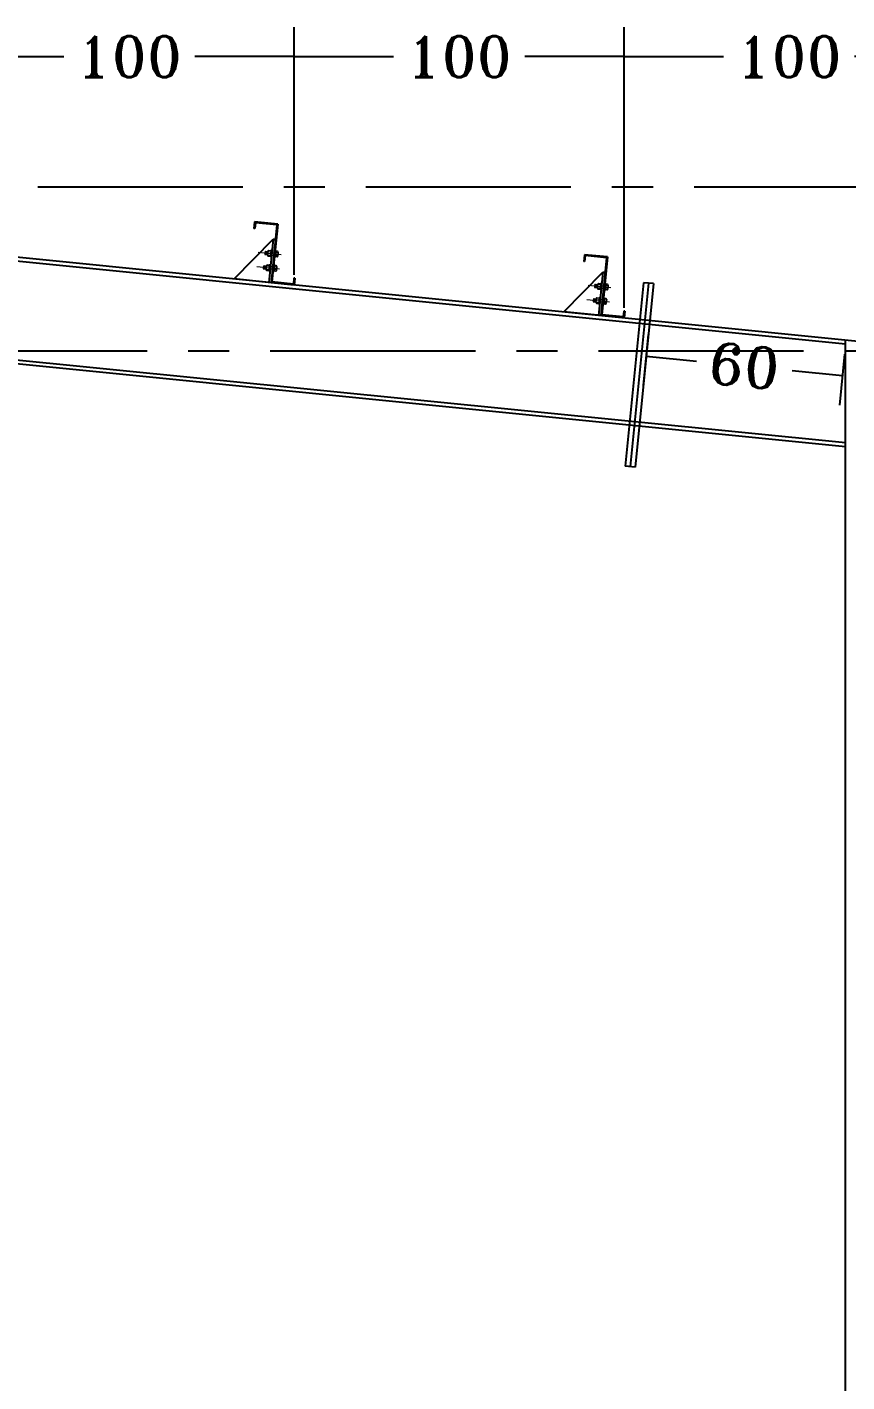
# Model space of a CAD drawing. Header units: inches. Extents: x 460503 to 460688, y 47570 to 48852.
# Drawn here: x 460559.12 to 460564.12, y 47962.06 to 47970.32 of the extents above; entities that cross this region are included whole.
import ezdxf

# ---------------------------------------------------------------- set-up
doc = ezdxf.new("R2010")
doc.units = ezdxf.units.IN
doc.header["$MEASUREMENT"] = 0
doc.linetypes.add('CENTER', pattern=[2, 1.25, -0.25, 0.25, -0.25])
doc.layers.add('2', color=2, linetype='Continuous', lineweight=9)
for name, color, linetype in [('3G', 3, 'Continuous'), ('AXE', 1, 'CENTER'), ('TIE', 2, 'Continuous')]:
    doc.layers.add(name, color=color, linetype=linetype)
doc.styles.add('ROMANT', font='romant')
doc.dimstyles.new('1-50', dxfattribs={"dimscale": 0, "dimtxt": 0.25, "dimasz": 0.18, "dimexe": 0.18, "dimexo": 0.0625, "dimgap": 0.09, "dimtad": 0, "dimdec": 0, "dimlfac": 50, "dimzin": 0, "dimdsep": 46, "dimtxsty": 'ROMANT', "dimblk": 'OBLIQUE', "dimcen": 0.09, "dimclrd": 1, "dimclre": 1, "dimclrt": 2, "dimadec": 0, "dimazin": 0, "dimtfac": 1, "dimtdec": 0, "dimtofl": 0, "dimtmove": 2, "dimatfit": 3, "dimldrblk": 'OBLIQUE', "dimfxl": 0.18, "dimtolj": 1, "dimtzin": 0, "dimarcsym": 0})

# ---------------------------------------------------------------- blocks, each defined once
blk = doc.blocks.new('TIE')
at = {"layer": 'TIE'}
for p, q in [((-3.48, 20), (4.44, 21.17)), ((-3.48, 20), (-0.54, 0.21)), ((-3.13, 19.74), (4.19, 20.83)), ((-3.13, 19.74), (-0.2, -0.04)), ((4.19, 20.83), (4.48, 18.85)), ((4.44, 21.17), (4.78, 18.9)), ((4.48, 18.85), (4.78, 18.9)), ((-1.61, 14.91), (-2.4, 14.8)), ((-1.61, 14.91), (-2.4, 14.8)), ((12.45, 1.85), (-1.61, 14.91)), ((-1.61, 14.91), (0.59, 0.09)), ((-8.45, 1.06), (-8.15, 1.1)), ((-8.45, 1.06), (-8.11, -1.22)), ((-8.15, 1.1), (-7.86, -0.87)), ((-7.86, -0.87), (-0.54, 0.21)), ((-0.2, -0.04), (12.45, 1.85)), ((-8.11, -1.22), (-0.2, -0.04))]:
    blk.add_line(p, q, dxfattribs=at)
blk = doc.blocks.new('*D614')
at = {"color": 1, "lineweight": -2, "transparency": 16777216}
for p, q in [((460562.7574, 47968.6093), (460562.7574, 47970.3217)), ((460564.768, 47968.4094), (460564.768, 47970.3217)), ((460562.7574, 47970.1417), (460563.3632, 47970.1417)), ((460564.768, 47970.1417), (460564.1623, 47970.1417))]:
    blk.add_line(p, q, dxfattribs=at)
at = {"layer": 'Defpoints', "color": 0, "transparency": 16777216}
for p in [(460562.7574, 47970.1417), (460562.7574, 47968.5468, -0.0004), (460564.768, 47968.3469, 0.005)]:
    blk.add_point(p, dxfattribs=at)
at = {"color": 2, "transparency": 16777216, "insert": (460563.7627, 47970.1417), "char_height": 0.25, "attachment_point": 5, "style": 'ROMANT'}
blk.add_mtext('\\A1;100', dxfattribs=at)
blk = doc.blocks.new('_OBLIQUE')
blk = doc.blocks.new('*D615')
at = {"color": 1, "lineweight": -2, "transparency": 16777216}
for p, q in [((460560.7471, 47968.8115), (460560.7471, 47970.3217)), ((460562.7574, 47968.6093), (460562.7574, 47970.3217)), ((460560.7471, 47970.1417), (460561.3528, 47970.1417)), ((460562.7574, 47970.1417), (460562.1518, 47970.1417))]:
    blk.add_line(p, q, dxfattribs=at)
at = {"layer": 'Defpoints', "color": 0, "transparency": 16777216}
for p in [(460560.7471, 47970.1417), (460560.7471, 47968.749, -0.0058), (460562.7574, 47968.5468, -0.0004)]:
    blk.add_point(p, dxfattribs=at)
at = {"color": 2, "transparency": 16777216, "insert": (460561.7523, 47970.1417), "char_height": 0.25, "attachment_point": 5, "style": 'ROMANT'}
blk.add_mtext('\\A1;100', dxfattribs=at)
blk = doc.blocks.new('*D616')
at = {"color": 1, "lineweight": -2, "transparency": 16777216}
for p, q in [((460558.7366, 47969.0125), (460558.7366, 47970.3217)), ((460560.7471, 47968.8115), (460560.7471, 47970.3217)), ((460558.7366, 47970.1417), (460559.3423, 47970.1417)), ((460560.7471, 47970.1417), (460560.1414, 47970.1417))]:
    blk.add_line(p, q, dxfattribs=at)
at = {"layer": 'Defpoints', "color": 0, "transparency": 16777216}
for p in [(460558.7366, 47970.1417), (460558.7366, 47968.95, -0.0112), (460560.7471, 47968.749, -0.0058)]:
    blk.add_point(p, dxfattribs=at)
at = {"color": 2, "transparency": 16777216, "insert": (460559.7419, 47970.1417), "char_height": 0.25, "attachment_point": 5, "style": 'ROMANT'}
blk.add_mtext('\\A1;100', dxfattribs=at)
blk = doc.blocks.new('*D628')
at = {"color": 1, "lineweight": -2, "transparency": 16777216}
for p, q in [((460562.9054, 47968.4462), (460562.8744, 47968.1362)), ((460562.8923, 47968.3154), (460563.1996, 47968.2846)), ((460564.1018, 47968.3266), (460564.0708, 47968.0166)), ((460564.0887, 47968.1957), (460563.7814, 47968.2264))]:
    blk.add_line(p, q, dxfattribs=at)
at = {"layer": 'Defpoints', "color": 0, "transparency": 16777216}
for p in [(460562.9116, 47968.5084, 0.005), (460564.108, 47968.3888, 0.005), (460562.8923, 47968.3154)]:
    blk.add_point(p, dxfattribs=at)
at = {"color": 2, "transparency": 16777216, "insert": (460563.4905, 47968.2555), "char_height": 0.25, "attachment_point": 5, "rotation": 354.28941, "style": 'ROMANT'}
blk.add_mtext('\\A1;60', dxfattribs=at)

msp = doc.modelspace()

# ---------------------------------------------------------------- linework, layer by layer
at = {"layer": '2'}
for p, q in [((460560.52839263, 47968.94916, -0.00582843), (460560.66713298, 47968.93507874, -0.00582843)), ((460560.57000336, 47968.95563067, -0.00582843), (460560.56785418, 47968.93445517, -0.00582843)), ((460560.56785418, 47968.93445517, -0.00582843), (460560.58444156, 47968.93277166, -0.00582843)), ((460560.56825465, 47968.93840098, -0.00582843), (460560.57893795, 47968.95472386, -0.00582843)), ((460560.56922712, 47968.94798258, -0.00582843), (460560.57396933, 47968.95522815, -0.00582843)), ((460560.57000336, 47968.95563067, -0.00582843), (460560.58659074, 47968.95394716, -0.00582843)), ((460560.57077666, 47968.93415856, -0.00582843), (460560.58390656, 47968.95421958, -0.00582843)), ((460560.57574528, 47968.93365428, -0.00582843), (460560.58614362, 47968.94954179, -0.00582843)), ((460560.58071389, 47968.93314999, -0.00582843), (460560.58517115, 47968.93996019, -0.00582843)), ((460560.58687259, 47968.95672425, -0.00582843), (460560.5841597, 47968.92999457, -0.00582843)), ((460560.58520132, 47968.932326, -0.00582843), (460560.58438511, 47968.93178956, -0.00582843)), ((460560.58555644, 47968.93437303, -0.00582843), (460560.58473083, 47968.9351959, -0.00582843)), ((460560.58733277, 47968.95260093, -0.00582843), (460560.58643762, 47968.9520126, -0.00582843)), ((460560.58754204, 47968.95466276, -0.00582843), (460560.58678334, 47968.95541895, -0.00582843)), ((460560.5908176, 47968.96046819, -0.00582843), (460560.58687259, 47968.95672425, -0.00582843)), ((460560.58835422, 47968.93304754, -0.00582843), (460560.60127035, 47968.93173663, -0.00582843)), ((460560.59033981, 47968.95333727, -0.00582843), (460560.60332888, 47968.95201896, -0.00582843)), ((460560.5908176, 47968.96046819, -0.00582843), (460560.60405011, 47968.95912517, -0.00582843)), ((460560.60406802, 47968.95930161, -0.00582843), (460560.60048664, 47968.9240149, -0.00582843)), ((460560.60405011, 47968.95912517, -0.00582843), (460560.60050455, 47968.92419134, -0.00582843)), ((460560.60601142, 47968.96088687, -0.00582843), (460560.60954009, 47968.96052874, -0.00582843)), ((460560.61112536, 47968.95858533, -0.00582843), (460560.60754398, 47968.92329863, -0.00582843)), ((460560.61040926, 47968.95152973, -0.00582843), (460560.62981812, 47968.94957134, -0.00582843)), ((460560.63053422, 47968.95662694, -0.00582843), (460560.62695284, 47968.92134024, -0.00582843)), ((460560.63247762, 47968.95821221, -0.00582843), (460560.63600629, 47968.95785407, -0.00582843)), ((460560.63757365, 47968.95573423, -0.00582843), (460560.63402809, 47968.92080039, -0.00582843)), ((460560.64611553, 47968.94576672, -0.00582843), (460560.63665942, 47968.94672646, -0.00582843)), ((460560.64620076, 47968.95485863, -0.00582843), (460560.63757365, 47968.95573423, -0.00582843)), ((460560.6503349, 47968.94979052, -0.00582843), (460560.64772331, 47968.92405894, -0.00582843)), ((460560.64891331, 47968.94444123, -0.00582843), (460560.64967201, 47968.94368505, -0.00582843)), ((460560.64912257, 47968.94650306, -0.00582843), (460560.65001773, 47968.94709139, -0.00582843)), ((460560.51975189, 47968.86139375, -0.00582843), (460560.65849223, 47968.8473125, -0.00582843)), ((460560.56109837, 47968.86789125, -0.00582843), (460560.55894919, 47968.84671575, -0.00582843)), ((460560.55934966, 47968.85066156, -0.00582843), (460560.57003296, 47968.86698444, -0.00582843)), ((460560.56032214, 47968.86024316, -0.00582843), (460560.56506434, 47968.86748872, -0.00582843)), ((460560.56109837, 47968.86789125, -0.00582843), (460560.57768575, 47968.86620773, -0.00582843)), ((460560.56187167, 47968.84641914, -0.00582843), (460560.57500157, 47968.86648016, -0.00582843)), ((460560.56684029, 47968.84591485, -0.00582843), (460560.57723863, 47968.86180237, -0.00582843)), ((460560.5718089, 47968.84541057, -0.00582843), (460560.57626616, 47968.85222077, -0.00582843)), ((460560.5779676, 47968.86898482, -0.00582843), (460560.57525471, 47968.84225515, -0.00582843)), ((460560.57842778, 47968.86486151, -0.00582843), (460560.57753263, 47968.86427318, -0.00582843)), ((460560.57863705, 47968.86692334, -0.00582843), (460560.57787835, 47968.86767952, -0.00582843)), ((460560.58191261, 47968.87272877, -0.00582843), (460560.5779676, 47968.86898482, -0.00582843)), ((460560.58143482, 47968.86559785, -0.00582843), (460560.59442389, 47968.86427954, -0.00582843)), ((460560.58191261, 47968.87272877, -0.00582843), (460560.59514512, 47968.87138575, -0.00582843)), ((460560.5841597, 47968.92999457, -0.00582843), (460560.58727204, 47968.92553435, -0.00582843)), ((460560.58727204, 47968.92553435, -0.00582843), (460560.60050455, 47968.92419134, -0.00582843)), ((460560.59516303, 47968.87156218, -0.00582843), (460560.59158166, 47968.83627548, -0.00582843)), ((460560.59514512, 47968.87138575, -0.00582843), (460560.59159956, 47968.83645191, -0.00582843)), ((460560.59710643, 47968.87314745, -0.00582843), (460560.6006351, 47968.87278931, -0.00582843)), ((460560.60222037, 47968.87084591, -0.00582843), (460560.598639, 47968.83555921, -0.00582843)), ((460560.60150427, 47968.86379031, -0.00582843), (460560.62091313, 47968.86183191, -0.00582843)), ((460560.60207191, 47968.9220715, -0.00582843), (460560.60560058, 47968.92171336, -0.00582843)), ((460560.60826008, 47968.93035423, -0.00582843), (460560.62766894, 47968.92839584, -0.00582843)), ((460560.62162923, 47968.86888752, -0.00582843), (460560.61804785, 47968.83360081, -0.00582843)), ((460560.62357263, 47968.87047278, -0.00582843), (460560.6271013, 47968.87011465, -0.00582843)), ((460560.62866866, 47968.86799481, -0.00582843), (460560.6251231, 47968.83306097, -0.00582843)), ((460560.63721054, 47968.8580273, -0.00582843), (460560.62775443, 47968.85898703, -0.00582843)), ((460560.62853811, 47968.91939683, -0.00582843), (460560.63206678, 47968.91903869, -0.00582843)), ((460560.63729577, 47968.86711921, -0.00582843), (460560.62866866, 47968.86799481, -0.00582843)), ((460560.6426552, 47968.9199248, -0.00582843), (460560.63402809, 47968.92080039, -0.00582843)), ((460560.64432551, 47968.92885584, -0.00582843), (460560.63494232, 47968.92980817, -0.00582843)), ((460560.64142991, 47968.8620511, -0.00582843), (460560.63881832, 47968.83631952, -0.00582843)), ((460560.64000832, 47968.85670181, -0.00582843), (460560.64076702, 47968.85594562, -0.00582843)), ((460560.64021758, 47968.85876364, -0.00582843), (460560.64111274, 47968.85935197, -0.00582843)), ((460560.64726914, 47968.92751554, -0.00582843), (460560.64796093, 47968.92682605, -0.00582843)), ((460560.64733255, 47968.92959218, -0.00582843), (460560.64830665, 47968.93023239, -0.00582843)), ((460560.55894919, 47968.84671575, -0.00582843), (460560.57553657, 47968.84503224, -0.00582843)), ((460560.57525471, 47968.84225515, -0.00582843), (460560.57836705, 47968.83779493, -0.00582843)), ((460560.57629633, 47968.84458658, -0.00582843), (460560.57548012, 47968.84405014, -0.00582843)), ((460560.57665145, 47968.84663361, -0.00582843), (460560.57582584, 47968.84745648, -0.00582843)), ((460560.57836705, 47968.83779493, -0.00582843), (460560.59159956, 47968.83645191, -0.00582843)), ((460560.57944923, 47968.84530812, -0.00582843), (460560.59236536, 47968.84399721, -0.00582843)), ((460560.59316692, 47968.83433208, -0.00582843), (460560.59669559, 47968.83397394, -0.00582843)), ((460560.59935509, 47968.84261481, -0.00582843), (460560.61876395, 47968.84065642, -0.00582843)), ((460560.61963312, 47968.83165741, -0.00582843), (460560.62316179, 47968.83129927, -0.00582843)), ((460560.63375021, 47968.83218538, -0.00582843), (460560.6251231, 47968.83306097, -0.00582843)), ((460560.63542052, 47968.84111641, -0.00582843), (460560.62603733, 47968.84206875, -0.00582843)), ((460560.63836415, 47968.83977612, -0.00582843), (460560.63905594, 47968.83908663, -0.00582843)), ((460560.63842756, 47968.84185276, -0.00582843), (460560.63940166, 47968.84249297, -0.00582843)), ((460562.53885502, 47968.74811376, -0.00041422), (460562.67759537, 47968.7340325, -0.00041422)), ((460562.58046575, 47968.75458443, -0.00041422), (460562.57831658, 47968.73340893, -0.00041422)), ((460562.57831658, 47968.73340893, -0.00041422), (460562.59490395, 47968.73172542, -0.00041422)), ((460562.57871705, 47968.73735474, -0.00041422), (460562.58940034, 47968.75367763, -0.00041422)), ((460562.57968952, 47968.74693634, -0.00041422), (460562.58443173, 47968.75418191, -0.00041422)), ((460562.58046575, 47968.75458443, -0.00041422), (460562.59705313, 47968.75290092, -0.00041422)), ((460562.58123906, 47968.73311232, -0.00041422), (460562.59436895, 47968.75317334, -0.00041422)), ((460562.58620767, 47968.73260804, -0.00041422), (460562.59660602, 47968.74849555, -0.00041422)), ((460562.59117628, 47968.73210375, -0.00041422), (460562.59563354, 47968.73891395, -0.00041422)), ((460562.59733499, 47968.75567801, -0.00041422), (460562.5946221, 47968.72894833, -0.00041422)), ((460562.5946221, 47968.72894833, -0.00041422), (460562.59773443, 47968.72448811, -0.00041422)), ((460562.59566371, 47968.73127976, -0.00041422), (460562.5948475, 47968.73074332, -0.00041422)), ((460562.59601883, 47968.73332679, -0.00041422), (460562.59519322, 47968.73414966, -0.00041422)), ((460562.59779517, 47968.75155469, -0.00041422), (460562.59690001, 47968.75096636, -0.00041422)), ((460562.59800443, 47968.75361653, -0.00041422), (460562.59724573, 47968.75437271, -0.00041422)), ((460562.60127999, 47968.75942195, -0.00041422), (460562.59733499, 47968.75567801, -0.00041422)), ((460562.59773443, 47968.72448811, -0.00041422), (460562.61096695, 47968.7231451, -0.00041422)), ((460562.59881661, 47968.7320013, -0.00041422), (460562.61173275, 47968.73069039, -0.00041422)), ((460562.60080221, 47968.75229103, -0.00041422), (460562.61379127, 47968.75097272, -0.00041422)), ((460562.60127999, 47968.75942195, -0.00041422), (460562.61451251, 47968.75807893, -0.00041422)), ((460562.61453041, 47968.75825537, -0.00041422), (460562.61094904, 47968.72296866, -0.00041422)), ((460562.61451251, 47968.75807893, -0.00041422), (460562.61096695, 47968.7231451, -0.00041422)), ((460562.61253431, 47968.72102526, -0.00041422), (460562.61606298, 47968.72066712, -0.00041422)), ((460562.61647382, 47968.75984063, -0.00041422), (460562.62000249, 47968.7594825, -0.00041422)), ((460562.62158775, 47968.75753909, -0.00041422), (460562.61800638, 47968.72225239, -0.00041422)), ((460562.61872248, 47968.72930799, -0.00041422), (460562.63813134, 47968.7273496, -0.00041422)), ((460562.62087166, 47968.75048349, -0.00041422), (460562.64028051, 47968.7485251, -0.00041422)), ((460562.64099661, 47968.7555807, -0.00041422), (460562.63741524, 47968.720294, -0.00041422)), ((460562.6390005, 47968.71835059, -0.00041422), (460562.64252917, 47968.71799246, -0.00041422)), ((460562.64294002, 47968.75716597, -0.00041422), (460562.64646869, 47968.75680783, -0.00041422)), ((460562.64803605, 47968.75468799, -0.00041422), (460562.64449049, 47968.71975416, -0.00041422)), ((460562.6531176, 47968.71887856, -0.00041422), (460562.64449049, 47968.71975416, -0.00041422)), ((460562.6547879, 47968.7278096, -0.00041422), (460562.64540472, 47968.72876193, -0.00041422)), ((460562.65657793, 47968.74472048, -0.00041422), (460562.64712181, 47968.74568022, -0.00041422)), ((460562.65666316, 47968.75381239, -0.00041422), (460562.64803605, 47968.75468799, -0.00041422)), ((460562.65773154, 47968.7264693, -0.00041422), (460562.65842332, 47968.72577981, -0.00041422)), ((460562.65779494, 47968.72854594, -0.00041422), (460562.65876905, 47968.72918615, -0.00041422)), ((460562.6607973, 47968.74874428, -0.00041422), (460562.6581857, 47968.7230127, -0.00041422)), ((460562.65937571, 47968.74339499, -0.00041422), (460562.6601344, 47968.74263881, -0.00041422)), ((460562.65958497, 47968.74545682, -0.00041422), (460562.66048013, 47968.74604515, -0.00041422)), ((460562.53021428, 47968.66034752, -0.00041422), (460562.66895463, 47968.64626626, -0.00041422)), ((460562.57156076, 47968.66684501, -0.00041422), (460562.56941159, 47968.64566951, -0.00041422)), ((460562.56941159, 47968.64566951, -0.00041422), (460562.58599897, 47968.643986, -0.00041422)), ((460562.56981206, 47968.64961532, -0.00041422), (460562.58049535, 47968.6659382, -0.00041422)), ((460562.57078453, 47968.65919692, -0.00041422), (460562.57552674, 47968.66644249, -0.00041422)), ((460562.57156076, 47968.66684501, -0.00041422), (460562.58814814, 47968.66516149, -0.00041422)), ((460562.57233407, 47968.6453729, -0.00041422), (460562.58546396, 47968.66543392, -0.00041422)), ((460562.57730268, 47968.64486861, -0.00041422), (460562.58770103, 47968.66075613, -0.00041422)), ((460562.5822713, 47968.64436433, -0.00041422), (460562.58672856, 47968.65117453, -0.00041422)), ((460562.58843, 47968.66793858, -0.00041422), (460562.58571711, 47968.64120891, -0.00041422)), ((460562.58571711, 47968.64120891, -0.00041422), (460562.58882944, 47968.63674869, -0.00041422)), ((460562.58675872, 47968.64354034, -0.00041422), (460562.58594251, 47968.6430039, -0.00041422)), ((460562.58711385, 47968.64558737, -0.00041422), (460562.58628824, 47968.64641024, -0.00041422)), ((460562.58889018, 47968.66381527, -0.00041422), (460562.58799502, 47968.66322694, -0.00041422)), ((460562.58909944, 47968.6658771, -0.00041422), (460562.58834074, 47968.66663328, -0.00041422)), ((460562.592375, 47968.67168253, -0.00041422), (460562.58843, 47968.66793858, -0.00041422)), ((460562.58882944, 47968.63674869, -0.00041422), (460562.60206196, 47968.63540567, -0.00041422)), ((460562.58991162, 47968.64426188, -0.00041422), (460562.60282776, 47968.64295097, -0.00041422)), ((460562.59189722, 47968.66455161, -0.00041422), (460562.60488628, 47968.6632333, -0.00041422)), ((460562.592375, 47968.67168253, -0.00041422), (460562.60560752, 47968.67033951, -0.00041422)), ((460562.60562542, 47968.67051594, -0.00041422), (460562.60204405, 47968.63522924, -0.00041422)), ((460562.60560752, 47968.67033951, -0.00041422), (460562.60206196, 47968.63540567, -0.00041422)), ((460562.60362932, 47968.63328584, -0.00041422), (460562.60715799, 47968.6329277, -0.00041422)), ((460562.60756883, 47968.67210121, -0.00041422), (460562.6110975, 47968.67174307, -0.00041422)), ((460562.61268277, 47968.66979967, -0.00041422), (460562.60910139, 47968.63451297, -0.00041422)), ((460562.60981749, 47968.64156857, -0.00041422), (460562.62922635, 47968.63961018, -0.00041422)), ((460562.61196667, 47968.66274407, -0.00041422), (460562.63137552, 47968.66078567, -0.00041422)), ((460562.63209162, 47968.66784128, -0.00041422), (460562.62851025, 47968.63255457, -0.00041422)), ((460562.63009552, 47968.63061117, -0.00041422), (460562.63362419, 47968.63025303, -0.00041422)), ((460562.63403503, 47968.66942654, -0.00041422), (460562.6375637, 47968.66906841, -0.00041422)), ((460562.63913106, 47968.66694857, -0.00041422), (460562.6355855, 47968.63201473, -0.00041422)), ((460562.64421261, 47968.63113914, -0.00041422), (460562.6355855, 47968.63201473, -0.00041422)), ((460562.64588291, 47968.64007017, -0.00041422), (460562.63649973, 47968.64102251, -0.00041422)), ((460562.64767294, 47968.65698106, -0.00041422), (460562.63821683, 47968.65794079, -0.00041422)), ((460562.64775817, 47968.66607297, -0.00041422), (460562.63913106, 47968.66694857, -0.00041422)), ((460562.64882655, 47968.63872988, -0.00041422), (460562.64951834, 47968.63804039, -0.00041422)), ((460562.64888995, 47968.64080652, -0.00041422), (460562.64986406, 47968.64144673, -0.00041422)), ((460562.65189231, 47968.66100486, -0.00041422), (460562.64928072, 47968.63527328, -0.00041422)), ((460562.65047072, 47968.65565557, -0.00041422), (460562.65122942, 47968.65489938, -0.00041422)), ((460562.65067998, 47968.6577174, -0.00041422), (460562.65157514, 47968.65830573, -0.00041422))]:
    msp.add_line(p, q, dxfattribs=at)
for centre, radius, start, end in [((460560.58774137, 47968.92846122, -0.00582843), 0.00462476, 84.204690378, 123.314150411), ((460560.5888212, 47968.93764866, -0.00582843), 0.00462476, 225.095230351, 264.204690378), ((460560.58987283, 47968.94873615, -0.00582843), 0.00462476, 84.204690378, 123.314150411), ((460560.5908068, 47968.9579384, -0.00582843), 0.00462476, 225.095230351, 264.204690378), ((460560.60583235, 47968.95912254, -0.00582843), 0.0017734, 84.204690378, 174.20469038), ((460560.60936102, 47968.9587644, -0.00582843), 0.0017734, 354.20469038, 84.204690378), ((460560.63229855, 47968.95644787, -0.00582843), 0.0017734, 84.204690378, 174.20469038), ((460560.63582722, 47968.95608973, -0.00582843), 0.0017734, 354.20469038, 84.204690378), ((460560.64658252, 47968.95036785, -0.00582843), 0.00462476, 264.204690378, 303.314150411), ((460560.64564855, 47968.9411656, -0.00582843), 0.00462476, 45.095230351, 84.204690378), ((460560.64573377, 47968.95025751, -0.00582843), 0.00462476, 354.20469038, 84.204690378), ((460560.58096784, 47968.86099672, -0.00582843), 0.00462476, 84.204690378, 123.314150411), ((460560.58190181, 47968.87019897, -0.00582843), 0.00462476, 225.095230351, 264.204690378), ((460560.59692736, 47968.87138311, -0.00582843), 0.0017734, 84.204690378, 174.20469038), ((460560.60225098, 47968.92383583, -0.00582843), 0.0017734, 174.20469038, 264.204690378), ((460560.60045603, 47968.87102498, -0.00582843), 0.0017734, 354.20469038, 84.204690378), ((460560.60577965, 47968.9234777, -0.00582843), 0.0017734, 264.204690378, 354.20469038), ((460560.62339356, 47968.86870845, -0.00582843), 0.0017734, 84.204690378, 174.20469038), ((460560.62871718, 47968.92116117, -0.00582843), 0.0017734, 174.20469038, 264.204690378), ((460560.62692223, 47968.86835031, -0.00582843), 0.0017734, 354.20469038, 84.204690378), ((460560.63224585, 47968.92080303, -0.00582843), 0.0017734, 264.204690378, 354.20469038), ((460560.63674356, 47968.85342617, -0.00582843), 0.00462476, 45.095230351, 84.204690378), ((460560.63767753, 47968.86262842, -0.00582843), 0.00462476, 264.204690378, 303.314150411), ((460560.63682879, 47968.86251809, -0.00582843), 0.00462476, 354.20469038, 84.204690378), ((460560.64312218, 47968.92452592, -0.00582843), 0.00462476, 264.204690378, 354.20469038), ((460560.64479249, 47968.93345696, -0.00582843), 0.00462476, 264.204690378, 303.314150411), ((460560.64400438, 47968.92423991, -0.00582843), 0.00462476, 45.095230351, 84.204690378), ((460560.57883638, 47968.8407218, -0.00582843), 0.00462476, 84.204690378, 123.314150411), ((460560.57991621, 47968.84990924, -0.00582843), 0.00462476, 225.095230351, 264.204690378), ((460560.59334599, 47968.83609641, -0.00582843), 0.0017734, 174.20469038, 264.204690378), ((460560.59687466, 47968.83573827, -0.00582843), 0.0017734, 264.204690378, 354.20469038), ((460560.61981219, 47968.83342174, -0.00582843), 0.0017734, 174.20469038, 264.204690378), ((460560.62334086, 47968.83306361, -0.00582843), 0.0017734, 264.204690378, 354.20469038), ((460560.6342172, 47968.8367865, -0.00582843), 0.00462476, 264.204690378, 354.20469038), ((460560.6358875, 47968.84571754, -0.00582843), 0.00462476, 264.204690378, 303.314150411), ((460560.63509939, 47968.83650048, -0.00582843), 0.00462476, 45.095230351, 84.204690378), ((460562.59820377, 47968.72741498, -0.00041422), 0.00462476, 84.204690378, 123.314150411), ((460562.5992836, 47968.73660242, -0.00041422), 0.00462476, 225.095230351, 264.204690378), ((460562.60033522, 47968.74768991, -0.00041422), 0.00462476, 84.204690378, 123.314150411), ((460562.60126919, 47968.75689216, -0.00041422), 0.00462476, 225.095230351, 264.204690378), ((460562.61271338, 47968.7227896, -0.00041422), 0.0017734, 174.20469038, 264.204690378), ((460562.61629475, 47968.7580763, -0.00041422), 0.0017734, 84.204690378, 174.20469038), ((460562.61624205, 47968.72243146, -0.00041422), 0.0017734, 264.204690378, 354.20469038), ((460562.61982342, 47968.75771816, -0.00041422), 0.0017734, 354.20469038, 84.204690378), ((460562.63917957, 47968.72011493, -0.00041422), 0.0017734, 174.20469038, 264.204690378), ((460562.64276095, 47968.75540163, -0.00041422), 0.0017734, 84.204690378, 174.20469038), ((460562.64270824, 47968.71975679, -0.00041422), 0.0017734, 264.204690378, 354.20469038), ((460562.64628962, 47968.75504349, -0.00041422), 0.0017734, 354.20469038, 84.204690378), ((460562.65358458, 47968.72347968, -0.00041422), 0.00462476, 264.204690378, 354.20469038), ((460562.65525489, 47968.73241072, -0.00041422), 0.00462476, 264.204690378, 303.314150411), ((460562.65446678, 47968.72319367, -0.00041422), 0.00462476, 45.095230351, 84.204690378), ((460562.65704491, 47968.74932161, -0.00041422), 0.00462476, 264.204690378, 303.314150411), ((460562.65611094, 47968.74011936, -0.00041422), 0.00462476, 45.095230351, 84.204690378), ((460562.65619617, 47968.74921127, -0.00041422), 0.00462476, 354.20469038, 84.204690378), ((460562.58929878, 47968.63967556, -0.00041422), 0.00462476, 84.204690378, 123.314150411), ((460562.59037861, 47968.648863, -0.00041422), 0.00462476, 225.095230351, 264.204690378), ((460562.59143023, 47968.65995048, -0.00041422), 0.00462476, 84.204690378, 123.314150411), ((460562.5923642, 47968.66915273, -0.00041422), 0.00462476, 225.095230351, 264.204690378), ((460562.60380839, 47968.63505017, -0.00041422), 0.0017734, 174.20469038, 264.204690378), ((460562.60738976, 47968.67033688, -0.00041422), 0.0017734, 84.204690378, 174.20469038), ((460562.60733706, 47968.63469204, -0.00041422), 0.0017734, 264.204690378, 354.20469038), ((460562.61091843, 47968.66997874, -0.00041422), 0.0017734, 354.20469038, 84.204690378), ((460562.63027458, 47968.63237551, -0.00041422), 0.0017734, 174.20469038, 264.204690378), ((460562.63385596, 47968.66766221, -0.00041422), 0.0017734, 84.204690378, 174.20469038), ((460562.63380325, 47968.63201737, -0.00041422), 0.0017734, 264.204690378, 354.20469038), ((460562.63738463, 47968.66730407, -0.00041422), 0.0017734, 354.20469038, 84.204690378), ((460562.64467959, 47968.63574026, -0.00041422), 0.00462476, 264.204690378, 354.20469038), ((460562.6463499, 47968.6446713, -0.00041422), 0.00462476, 264.204690378, 303.314150411), ((460562.64556179, 47968.63545424, -0.00041422), 0.00462476, 45.095230351, 84.204690378), ((460562.64813993, 47968.66158218, -0.00041422), 0.00462476, 264.204690378, 303.314150411), ((460562.64720596, 47968.65237993, -0.00041422), 0.00462476, 45.095230351, 84.204690378), ((460562.64729118, 47968.66147185, -0.00041422), 0.00462476, 354.20469038, 84.204690378)]:
    msp.add_arc(centre, radius, start, end, dxfattribs=at)
at = {"layer": '3G'}
for p, q in [((460564.76802694, 47968.34688431, 0.00499999), (460554.76802694, 47969.34688431, 0.00499999)), ((460564.10802694, 47968.38876461, 0.00499999), (460554.76802694, 47969.32276461, 0.00499999)), ((460564.10802694, 47967.78577207, 0.00499999), (460554.76802694, 47968.71977207, 0.00499999)), ((460564.10802694, 47967.76165237, 0.00499999), (460554.76802694, 47968.69565237, 0.00499999)), ((460562.87676792, 47968.7631374, 0.00499999), (460562.76492574, 47967.6447156, 0.00499999)), ((460562.90661903, 47968.76015229, 0.00499999), (460562.79477686, 47967.64173048, 0.00499999)), ((460562.93647015, 47968.75716717, 0.00499999), (460562.82462797, 47967.63874537, 0.00499999)), ((460562.93647015, 47968.75716717, 0.00499999), (460562.87676792, 47968.7631374, 0.00499999)), ((460564.10802693, 47947.24688431, 0.00499999), (460564.10802693, 47968.41288431, 0.00499999)), ((460562.82462797, 47967.63874537, 0.00499999), (460562.76492574, 47967.6447156, 0.00499999))]:
    msp.add_line(p, q, dxfattribs=at)
at = {"layer": 'AXE'}
for p, q in [((460513.18397456, 47969.34688431), (460569.12325063, 47969.34688431)), ((460550.60136268, 47968.34688431), (460569.12325064, 47968.34688431))]:
    msp.add_line(p, q, dxfattribs=at)

# ---------------------------------------------------------------- block references
at = {"layer": '2', "xscale": -0.01773399014778325, "yscale": 0.01773399014778325, "zscale": 0.01773399014778325, "rotation": 2.770412749588189}
for p in [(460560.60241548, 47968.76355425, -0.00582843), (460562.61287788, 47968.56250801, -0.00041422)]:
    msp.add_blockref('TIE', p, dxfattribs=at)

# ---------------------------------------------------------------- dimensions: what is measured, and where the dimension line sits
for base, p1, p2, picture, middle in [((460558.73663943, 47970.14167488), (460560.74710183, 47968.74897682, -0.00582843), (460558.73663943, 47968.95002306, -0.01124263), '*D616', (460559.74187063, 47970.14167488)), ((460560.74710183, 47970.14167488), (460562.75744744, 47968.54675577, -0.00041422), (460560.74710183, 47968.74897682, -0.00582843), '*D615', (460561.75227464, 47970.14167488)), ((460562.75744744, 47970.14167488), (460564.76802694, 47968.34688431, 0.00499999), (460562.75744744, 47968.54675577, -0.00041422), '*D614', (460563.76273719, 47970.14167488))]:
    dim = msp.add_linear_dim(base=base, p1=p1, p2=p2, text='100', dimstyle='1-50', override={"dimscale": 1})
    dim.commit()
    dim.dimension.update_dxf_attribs({"geometry": picture, "text_midpoint": middle})
dim = msp.add_aligned_dim(p1=(460564.10802694, 47968.38876461, 0.00499999), p2=(460562.91159422, 47968.50840787, 0.00499999), distance=0.19401483, dimstyle='1-50', override={"dimscale": 1})
dim.commit()
dim.dimension.update_dxf_attribs({"geometry": '*D628', "text_midpoint": (460563.49050538, 47968.25553427)})

doc.saveas('drawing.dxf')
